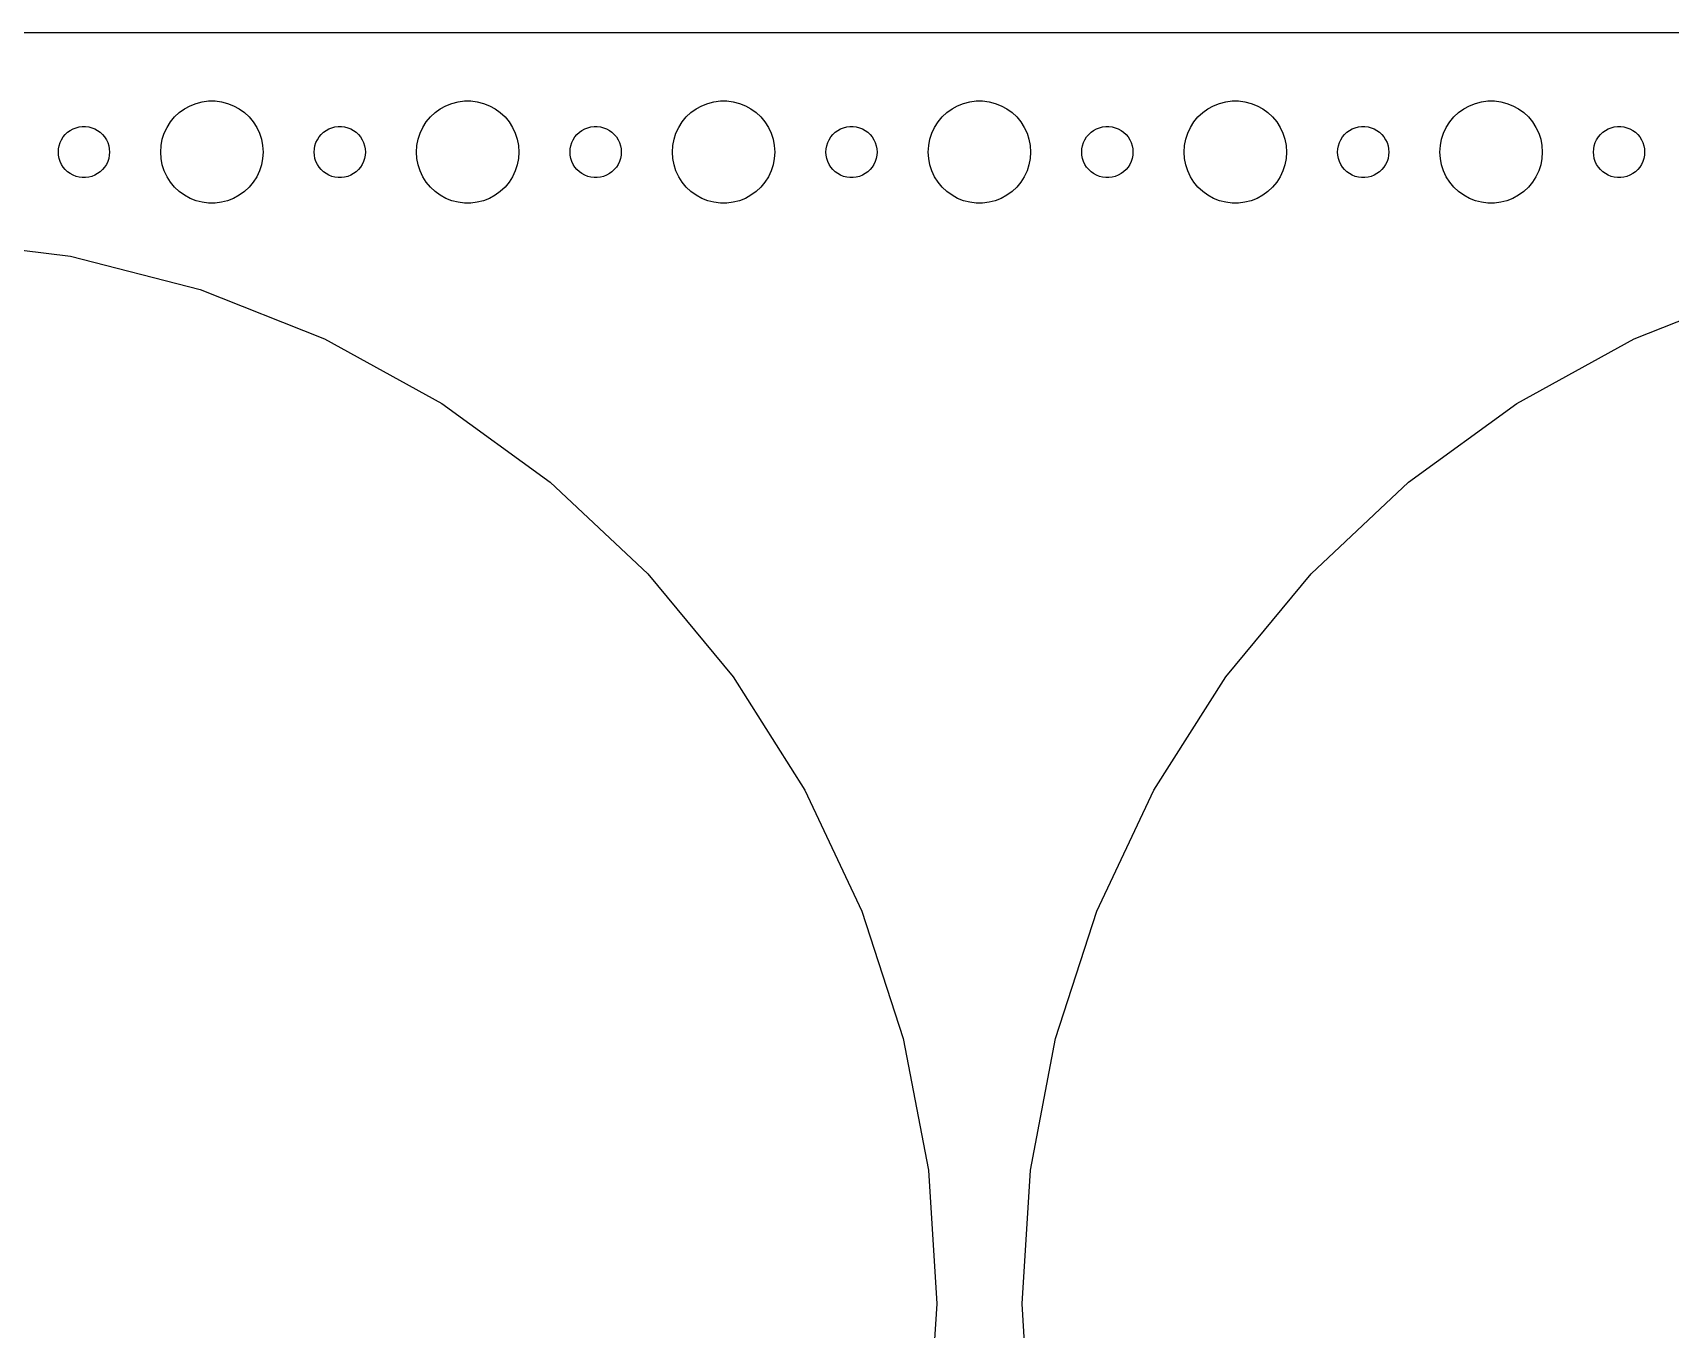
# Model space of a CAD drawing. Header units: metres. Extents: x -337 to 337, y -74 to 74.
# Drawn here: x 139.5 to 235.5, y -1.5 to 74.5 of the extents above; entities that cross this region are included whole.
import ezdxf

# ---------------------------------------------------------------- set-up
doc = ezdxf.new("R2010")
doc.units = ezdxf.units.M

msp = doc.modelspace()

# ---------------------------------------------------------------- linework, layer by layer
for p, q in [((332.314, 74.4901), (-332.314, 74.4901)), ((148.393, 70.033), (148.723, 70.2145)), ((148.723, 70.2145), (149.073, 70.3532)), ((149.073, 70.3532), (149.438, 70.4469)), ((149.438, 70.4469), (149.812, 70.4941)), ((149.812, 70.4941), (150.188, 70.4941)), ((150.188, 70.4941), (150.562, 70.4469)), ((150.562, 70.4469), (150.927, 70.3532)), ((150.927, 70.3532), (151.277, 70.2145)), ((151.277, 70.2145), (151.607, 70.033)), ((163.393, 70.033), (163.723, 70.2145)), ((163.723, 70.2145), (164.073, 70.3532)), ((164.073, 70.3532), (164.438, 70.4469)), ((164.438, 70.4469), (164.812, 70.4941)), ((164.812, 70.4941), (165.188, 70.4941)), ((165.188, 70.4941), (165.562, 70.4469)), ((165.562, 70.4469), (165.927, 70.3532)), ((165.927, 70.3532), (166.277, 70.2145)), ((166.277, 70.2145), (166.607, 70.033)), ((178.393, 70.033), (178.723, 70.2145)), ((178.723, 70.2145), (179.073, 70.3532)), ((179.073, 70.3532), (179.438, 70.4469)), ((179.438, 70.4469), (179.812, 70.4941)), ((179.812, 70.4941), (180.188, 70.4941)), ((180.188, 70.4941), (180.562, 70.4469)), ((180.562, 70.4469), (180.927, 70.3532)), ((180.927, 70.3532), (181.277, 70.2145)), ((181.277, 70.2145), (181.607, 70.033)), ((193.393, 70.033), (193.723, 70.2145)), ((193.723, 70.2145), (194.073, 70.3532)), ((194.073, 70.3532), (194.438, 70.4469)), ((194.438, 70.4469), (194.812, 70.4941)), ((194.812, 70.4941), (195.188, 70.4941)), ((195.188, 70.4941), (195.562, 70.4469)), ((195.562, 70.4469), (195.927, 70.3532)), ((195.927, 70.3532), (196.277, 70.2145)), ((196.277, 70.2145), (196.607, 70.033)), ((208.393, 70.033), (208.723, 70.2145)), ((208.723, 70.2145), (209.073, 70.3532)), ((209.073, 70.3532), (209.438, 70.4469)), ((209.438, 70.4469), (209.812, 70.4941)), ((209.812, 70.4941), (210.188, 70.4941)), ((210.188, 70.4941), (210.562, 70.4469)), ((210.562, 70.4469), (210.927, 70.3532)), ((210.927, 70.3532), (211.277, 70.2145)), ((211.277, 70.2145), (211.607, 70.033)), ((223.393, 70.033), (223.723, 70.2145)), ((223.723, 70.2145), (224.073, 70.3532)), ((224.073, 70.3532), (224.438, 70.4469)), ((224.438, 70.4469), (224.812, 70.4941)), ((224.812, 70.4941), (225.188, 70.4941)), ((225.188, 70.4941), (225.562, 70.4469)), ((225.562, 70.4469), (225.927, 70.3532)), ((225.927, 70.3532), (226.277, 70.2145)), ((226.277, 70.2145), (226.607, 70.033)), ((147.371, 68.9453), (147.573, 69.2634)), ((147.573, 69.2634), (147.813, 69.5536)), ((147.813, 69.5536), (148.088, 69.8115)), ((148.088, 69.8115), (148.393, 70.033)), ((151.607, 70.033), (151.912, 69.8115)), ((151.912, 69.8115), (152.187, 69.5536)), ((152.187, 69.5536), (152.427, 69.2634)), ((152.427, 69.2634), (152.629, 68.9453)), ((162.371, 68.9453), (162.573, 69.2634)), ((162.573, 69.2634), (162.813, 69.5536)), ((162.813, 69.5536), (163.088, 69.8115)), ((163.088, 69.8115), (163.393, 70.033)), ((166.607, 70.033), (166.912, 69.8115)), ((166.912, 69.8115), (167.187, 69.5536)), ((167.187, 69.5536), (167.427, 69.2634)), ((167.427, 69.2634), (167.629, 68.9453)), ((177.371, 68.9453), (177.573, 69.2634)), ((177.573, 69.2634), (177.813, 69.5536)), ((177.813, 69.5536), (178.088, 69.8115)), ((178.088, 69.8115), (178.393, 70.033)), ((181.607, 70.033), (181.912, 69.8115)), ((181.912, 69.8115), (182.187, 69.5536)), ((182.187, 69.5536), (182.427, 69.2634)), ((182.427, 69.2634), (182.629, 68.9453)), ((192.371, 68.9453), (192.573, 69.2634)), ((192.573, 69.2634), (192.813, 69.5536)), ((192.813, 69.5536), (193.088, 69.8115)), ((193.088, 69.8115), (193.393, 70.033)), ((196.607, 70.033), (196.912, 69.8115)), ((196.912, 69.8115), (197.187, 69.5536)), ((197.187, 69.5536), (197.427, 69.2634)), ((197.427, 69.2634), (197.629, 68.9453)), ((207.371, 68.9453), (207.573, 69.2634)), ((207.573, 69.2634), (207.813, 69.5536)), ((207.813, 69.5536), (208.088, 69.8115)), ((208.088, 69.8115), (208.393, 70.033)), ((211.607, 70.033), (211.912, 69.8115)), ((211.912, 69.8115), (212.187, 69.5536)), ((212.187, 69.5536), (212.427, 69.2634)), ((212.427, 69.2634), (212.629, 68.9453)), ((222.371, 68.9453), (222.573, 69.2634)), ((222.573, 69.2634), (222.813, 69.5536)), ((222.813, 69.5536), (223.088, 69.8115)), ((223.088, 69.8115), (223.393, 70.033)), ((226.607, 70.033), (226.912, 69.8115)), ((226.912, 69.8115), (227.187, 69.5536)), ((227.187, 69.5536), (227.427, 69.2634)), ((227.427, 69.2634), (227.629, 68.9453)), ((141.105, 68.0522), (141.186, 68.2226)), ((141.186, 68.2226), (141.286, 68.3817)), ((141.286, 68.3817), (141.407, 68.5268)), ((141.407, 68.5268), (141.544, 68.6558)), ((141.544, 68.6558), (141.696, 68.7665)), ((141.696, 68.7665), (141.861, 68.8572)), ((141.861, 68.8572), (142.036, 68.9266)), ((142.036, 68.9266), (142.219, 68.9734)), ((142.219, 68.9734), (142.406, 68.997)), ((142.406, 68.997), (142.594, 68.997)), ((142.594, 68.997), (142.781, 68.9734)), ((142.781, 68.9734), (142.964, 68.9266)), ((142.964, 68.9266), (143.139, 68.8572)), ((143.139, 68.8572), (143.304, 68.7665)), ((143.304, 68.7665), (143.456, 68.6558)), ((143.456, 68.6558), (143.593, 68.5268)), ((143.593, 68.5268), (143.714, 68.3817)), ((143.714, 68.3817), (143.814, 68.2226)), ((143.814, 68.2226), (143.895, 68.0522)), ((147.024, 67.876), (147.094, 68.2461)), ((147.094, 68.2461), (147.211, 68.6044)), ((147.211, 68.6044), (147.371, 68.9453)), ((152.629, 68.9453), (152.789, 68.6044)), ((152.789, 68.6044), (152.906, 68.2461)), ((152.906, 68.2461), (152.976, 67.876)), ((156.105, 68.0522), (156.186, 68.2226)), ((156.186, 68.2226), (156.286, 68.3817)), ((156.286, 68.3817), (156.407, 68.5268)), ((156.407, 68.5268), (156.544, 68.6558)), ((156.544, 68.6558), (156.696, 68.7665)), ((156.696, 68.7665), (156.861, 68.8572)), ((156.861, 68.8572), (157.036, 68.9266)), ((157.036, 68.9266), (157.219, 68.9734)), ((157.219, 68.9734), (157.406, 68.997)), ((157.406, 68.997), (157.594, 68.997)), ((157.594, 68.997), (157.781, 68.9734)), ((157.781, 68.9734), (157.964, 68.9266)), ((157.964, 68.9266), (158.139, 68.8572)), ((158.139, 68.8572), (158.304, 68.7665)), ((158.304, 68.7665), (158.456, 68.6558)), ((158.456, 68.6558), (158.593, 68.5268)), ((158.593, 68.5268), (158.714, 68.3817)), ((158.714, 68.3817), (158.814, 68.2226)), ((158.814, 68.2226), (158.895, 68.0522)), ((162.024, 67.876), (162.094, 68.2461)), ((162.094, 68.2461), (162.211, 68.6044)), ((162.211, 68.6044), (162.371, 68.9453)), ((167.629, 68.9453), (167.789, 68.6044)), ((167.789, 68.6044), (167.906, 68.2461)), ((167.906, 68.2461), (167.976, 67.876)), ((171.105, 68.0522), (171.186, 68.2226)), ((171.186, 68.2226), (171.286, 68.3817)), ((171.286, 68.3817), (171.407, 68.5268)), ((171.407, 68.5268), (171.544, 68.6558)), ((171.544, 68.6558), (171.696, 68.7665)), ((171.696, 68.7665), (171.861, 68.8572)), ((171.861, 68.8572), (172.036, 68.9266)), ((172.036, 68.9266), (172.219, 68.9734)), ((172.219, 68.9734), (172.406, 68.997)), ((172.406, 68.997), (172.594, 68.997)), ((172.594, 68.997), (172.781, 68.9734)), ((172.781, 68.9734), (172.964, 68.9266)), ((172.964, 68.9266), (173.139, 68.8572)), ((173.139, 68.8572), (173.304, 68.7665)), ((173.304, 68.7665), (173.456, 68.6558)), ((173.456, 68.6558), (173.593, 68.5268)), ((173.593, 68.5268), (173.714, 68.3817)), ((173.714, 68.3817), (173.814, 68.2226)), ((173.814, 68.2226), (173.895, 68.0522)), ((177.024, 67.876), (177.094, 68.2461)), ((177.094, 68.2461), (177.211, 68.6044)), ((177.211, 68.6044), (177.371, 68.9453)), ((182.629, 68.9453), (182.789, 68.6044)), ((182.789, 68.6044), (182.906, 68.2461)), ((182.906, 68.2461), (182.976, 67.876)), ((186.105, 68.0522), (186.186, 68.2226)), ((186.186, 68.2226), (186.286, 68.3817)), ((186.286, 68.3817), (186.407, 68.5268)), ((186.407, 68.5268), (186.544, 68.6558)), ((186.544, 68.6558), (186.696, 68.7665)), ((186.696, 68.7665), (186.861, 68.8572)), ((186.861, 68.8572), (187.036, 68.9266)), ((187.036, 68.9266), (187.219, 68.9734)), ((187.219, 68.9734), (187.406, 68.997)), ((187.406, 68.997), (187.594, 68.997)), ((187.594, 68.997), (187.781, 68.9734)), ((187.781, 68.9734), (187.964, 68.9266)), ((187.964, 68.9266), (188.139, 68.8572)), ((188.139, 68.8572), (188.304, 68.7665)), ((188.304, 68.7665), (188.456, 68.6558)), ((188.456, 68.6558), (188.593, 68.5268)), ((188.593, 68.5268), (188.714, 68.3817)), ((188.714, 68.3817), (188.814, 68.2226)), ((188.814, 68.2226), (188.895, 68.0522)), ((192.024, 67.876), (192.094, 68.2461)), ((192.094, 68.2461), (192.211, 68.6044)), ((192.211, 68.6044), (192.371, 68.9453)), ((197.629, 68.9453), (197.789, 68.6044)), ((197.789, 68.6044), (197.906, 68.2461)), ((197.906, 68.2461), (197.976, 67.876)), ((201.105, 68.0522), (201.186, 68.2226)), ((201.186, 68.2226), (201.286, 68.3817)), ((201.286, 68.3817), (201.407, 68.5268)), ((201.407, 68.5268), (201.544, 68.6558)), ((201.544, 68.6558), (201.696, 68.7665)), ((201.696, 68.7665), (201.861, 68.8572)), ((201.861, 68.8572), (202.036, 68.9266)), ((202.036, 68.9266), (202.219, 68.9734)), ((202.219, 68.9734), (202.406, 68.997)), ((202.406, 68.997), (202.594, 68.997)), ((202.594, 68.997), (202.781, 68.9734)), ((202.781, 68.9734), (202.964, 68.9266)), ((202.964, 68.9266), (203.139, 68.8572)), ((203.139, 68.8572), (203.304, 68.7665)), ((203.304, 68.7665), (203.456, 68.6558)), ((203.456, 68.6558), (203.593, 68.5268)), ((203.593, 68.5268), (203.714, 68.3817)), ((203.714, 68.3817), (203.814, 68.2226)), ((203.814, 68.2226), (203.895, 68.0522)), ((207.024, 67.876), (207.094, 68.2461)), ((207.094, 68.2461), (207.211, 68.6044)), ((207.211, 68.6044), (207.371, 68.9453)), ((212.629, 68.9453), (212.789, 68.6044)), ((212.789, 68.6044), (212.906, 68.2461)), ((212.906, 68.2461), (212.976, 67.876)), ((216.105, 68.0522), (216.186, 68.2226)), ((216.186, 68.2226), (216.286, 68.3817)), ((216.286, 68.3817), (216.407, 68.5268)), ((216.407, 68.5268), (216.544, 68.6558)), ((216.544, 68.6558), (216.696, 68.7665)), ((216.696, 68.7665), (216.861, 68.8572)), ((216.861, 68.8572), (217.036, 68.9266)), ((217.036, 68.9266), (217.219, 68.9734)), ((217.219, 68.9734), (217.406, 68.997)), ((217.406, 68.997), (217.594, 68.997)), ((217.594, 68.997), (217.781, 68.9734)), ((217.781, 68.9734), (217.964, 68.9266)), ((217.964, 68.9266), (218.139, 68.8572)), ((218.139, 68.8572), (218.304, 68.7665)), ((218.304, 68.7665), (218.456, 68.6558)), ((218.456, 68.6558), (218.593, 68.5268)), ((218.593, 68.5268), (218.714, 68.3817)), ((218.714, 68.3817), (218.814, 68.2226)), ((218.814, 68.2226), (218.895, 68.0522)), ((222.024, 67.876), (222.094, 68.2461)), ((222.094, 68.2461), (222.211, 68.6044)), ((222.211, 68.6044), (222.371, 68.9453)), ((227.629, 68.9453), (227.789, 68.6044)), ((227.789, 68.6044), (227.906, 68.2461)), ((227.906, 68.2461), (227.976, 67.876)), ((231.105, 68.0522), (231.186, 68.2226)), ((231.186, 68.2226), (231.286, 68.3817)), ((231.286, 68.3817), (231.407, 68.5268)), ((231.407, 68.5268), (231.544, 68.6558)), ((231.544, 68.6558), (231.696, 68.7665)), ((231.696, 68.7665), (231.861, 68.8572)), ((231.861, 68.8572), (232.036, 68.9266)), ((232.036, 68.9266), (232.219, 68.9734)), ((232.219, 68.9734), (232.406, 68.997)), ((232.406, 68.997), (232.594, 68.997)), ((232.594, 68.997), (232.781, 68.9734)), ((232.781, 68.9734), (232.964, 68.9266)), ((232.964, 68.9266), (233.139, 68.8572)), ((233.139, 68.8572), (233.304, 68.7665)), ((233.304, 68.7665), (233.456, 68.6558)), ((233.456, 68.6558), (233.593, 68.5268)), ((233.593, 68.5268), (233.714, 68.3817)), ((233.714, 68.3817), (233.814, 68.2226)), ((233.814, 68.2226), (233.895, 68.0522)), ((141, 67.5), (141.012, 67.688)), ((141.012, 67.312), (141, 67.5)), ((141.012, 67.688), (141.047, 67.873)), ((141.047, 67.127), (141.012, 67.312)), ((141.047, 67.873), (141.105, 68.0522)), ((143.895, 68.0522), (143.953, 67.873)), ((143.953, 67.873), (143.988, 67.688)), ((143.988, 67.312), (143.953, 67.127)), ((143.988, 67.688), (144, 67.5)), ((144, 67.5), (143.988, 67.312)), ((147, 67.5), (147.024, 67.876)), ((147.024, 67.124), (147, 67.5)), ((152.976, 67.876), (153, 67.5)), ((153, 67.5), (152.976, 67.124)), ((156, 67.5), (156.012, 67.688)), ((156.012, 67.312), (156, 67.5)), ((156.012, 67.688), (156.047, 67.873)), ((156.047, 67.127), (156.012, 67.312)), ((156.047, 67.873), (156.105, 68.0522)), ((158.895, 68.0522), (158.953, 67.873)), ((158.953, 67.873), (158.988, 67.688)), ((158.988, 67.312), (158.953, 67.127)), ((158.988, 67.688), (159, 67.5)), ((159, 67.5), (158.988, 67.312)), ((162, 67.5), (162.024, 67.876)), ((162.024, 67.124), (162, 67.5)), ((167.976, 67.876), (168, 67.5)), ((168, 67.5), (167.976, 67.124)), ((171, 67.5), (171.012, 67.688)), ((171.012, 67.312), (171, 67.5)), ((171.012, 67.688), (171.047, 67.873)), ((171.047, 67.127), (171.012, 67.312)), ((171.047, 67.873), (171.105, 68.0522)), ((173.895, 68.0522), (173.953, 67.873)), ((173.953, 67.873), (173.988, 67.688)), ((173.988, 67.312), (173.953, 67.127)), ((173.988, 67.688), (174, 67.5)), ((174, 67.5), (173.988, 67.312)), ((177, 67.5), (177.024, 67.876)), ((177.024, 67.124), (177, 67.5)), ((182.976, 67.876), (183, 67.5)), ((183, 67.5), (182.976, 67.124)), ((186, 67.5), (186.012, 67.688)), ((186.012, 67.312), (186, 67.5)), ((186.012, 67.688), (186.047, 67.873)), ((186.047, 67.127), (186.012, 67.312)), ((186.047, 67.873), (186.105, 68.0522)), ((188.895, 68.0522), (188.953, 67.873)), ((188.953, 67.873), (188.988, 67.688)), ((188.988, 67.312), (188.953, 67.127)), ((188.988, 67.688), (189, 67.5)), ((189, 67.5), (188.988, 67.312)), ((192, 67.5), (192.024, 67.876)), ((192.024, 67.124), (192, 67.5)), ((197.976, 67.876), (198, 67.5)), ((198, 67.5), (197.976, 67.124)), ((201, 67.5), (201.012, 67.688)), ((201.012, 67.312), (201, 67.5)), ((201.012, 67.688), (201.047, 67.873)), ((201.047, 67.127), (201.012, 67.312)), ((201.047, 67.873), (201.105, 68.0522)), ((203.895, 68.0522), (203.953, 67.873)), ((203.953, 67.873), (203.988, 67.688)), ((203.988, 67.312), (203.953, 67.127)), ((203.988, 67.688), (204, 67.5)), ((204, 67.5), (203.988, 67.312)), ((207, 67.5), (207.024, 67.876)), ((207.024, 67.124), (207, 67.5)), ((212.976, 67.876), (213, 67.5)), ((213, 67.5), (212.976, 67.124)), ((216, 67.5), (216.012, 67.688)), ((216.012, 67.312), (216, 67.5)), ((216.012, 67.688), (216.047, 67.873)), ((216.047, 67.127), (216.012, 67.312)), ((216.047, 67.873), (216.105, 68.0522)), ((218.895, 68.0522), (218.953, 67.873)), ((218.953, 67.873), (218.988, 67.688)), ((218.988, 67.312), (218.953, 67.127)), ((218.988, 67.688), (219, 67.5)), ((219, 67.5), (218.988, 67.312)), ((222, 67.5), (222.024, 67.876)), ((222.024, 67.124), (222, 67.5)), ((227.976, 67.876), (228, 67.5)), ((228, 67.5), (227.976, 67.124)), ((231, 67.5), (231.012, 67.688)), ((231.012, 67.312), (231, 67.5)), ((231.012, 67.688), (231.047, 67.873)), ((231.047, 67.127), (231.012, 67.312)), ((231.047, 67.873), (231.105, 68.0522)), ((233.895, 68.0522), (233.953, 67.873)), ((233.953, 67.873), (233.988, 67.688)), ((233.988, 67.312), (233.953, 67.127)), ((233.988, 67.688), (234, 67.5)), ((234, 67.5), (233.988, 67.312)), ((141.105, 66.9478), (141.047, 67.127)), ((141.186, 66.7774), (141.105, 66.9478)), ((141.286, 66.6183), (141.186, 66.7774)), ((141.407, 66.4732), (141.286, 66.6183)), ((141.544, 66.3442), (141.407, 66.4732)), ((141.696, 66.2335), (141.544, 66.3442)), ((143.456, 66.3442), (143.304, 66.2335)), ((143.593, 66.4732), (143.456, 66.3442)), ((143.714, 66.6183), (143.593, 66.4732)), ((143.814, 66.7774), (143.714, 66.6183)), ((143.895, 66.9478), (143.814, 66.7774)), ((143.953, 67.127), (143.895, 66.9478)), ((147.094, 66.7539), (147.024, 67.124)), ((147.211, 66.3956), (147.094, 66.7539)), ((147.371, 66.0547), (147.211, 66.3956)), ((152.789, 66.3956), (152.629, 66.0547)), ((152.906, 66.7539), (152.789, 66.3956)), ((152.976, 67.124), (152.906, 66.7539)), ((156.105, 66.9478), (156.047, 67.127)), ((156.186, 66.7774), (156.105, 66.9478)), ((156.286, 66.6183), (156.186, 66.7774)), ((156.407, 66.4732), (156.286, 66.6183)), ((156.544, 66.3442), (156.407, 66.4732)), ((156.696, 66.2335), (156.544, 66.3442)), ((158.456, 66.3442), (158.304, 66.2335)), ((158.593, 66.4732), (158.456, 66.3442)), ((158.714, 66.6183), (158.593, 66.4732)), ((158.814, 66.7774), (158.714, 66.6183)), ((158.895, 66.9478), (158.814, 66.7774)), ((158.953, 67.127), (158.895, 66.9478)), ((162.094, 66.7539), (162.024, 67.124)), ((162.211, 66.3956), (162.094, 66.7539)), ((162.371, 66.0547), (162.211, 66.3956)), ((167.789, 66.3956), (167.629, 66.0547)), ((167.906, 66.7539), (167.789, 66.3956)), ((167.976, 67.124), (167.906, 66.7539)), ((171.105, 66.9478), (171.047, 67.127)), ((171.186, 66.7774), (171.105, 66.9478)), ((171.286, 66.6183), (171.186, 66.7774)), ((171.407, 66.4732), (171.286, 66.6183)), ((171.544, 66.3442), (171.407, 66.4732)), ((171.696, 66.2335), (171.544, 66.3442)), ((173.456, 66.3442), (173.304, 66.2335)), ((173.593, 66.4732), (173.456, 66.3442)), ((173.714, 66.6183), (173.593, 66.4732)), ((173.814, 66.7774), (173.714, 66.6183)), ((173.895, 66.9478), (173.814, 66.7774)), ((173.953, 67.127), (173.895, 66.9478)), ((177.094, 66.7539), (177.024, 67.124)), ((177.211, 66.3956), (177.094, 66.7539)), ((177.371, 66.0547), (177.211, 66.3956)), ((182.789, 66.3956), (182.629, 66.0547)), ((182.906, 66.7539), (182.789, 66.3956)), ((182.976, 67.124), (182.906, 66.7539)), ((186.105, 66.9478), (186.047, 67.127)), ((186.186, 66.7774), (186.105, 66.9478)), ((186.286, 66.6183), (186.186, 66.7774)), ((186.407, 66.4732), (186.286, 66.6183)), ((186.544, 66.3442), (186.407, 66.4732)), ((186.696, 66.2335), (186.544, 66.3442)), ((188.456, 66.3442), (188.304, 66.2335)), ((188.593, 66.4732), (188.456, 66.3442)), ((188.714, 66.6183), (188.593, 66.4732)), ((188.814, 66.7774), (188.714, 66.6183)), ((188.895, 66.9478), (188.814, 66.7774)), ((188.953, 67.127), (188.895, 66.9478)), ((192.094, 66.7539), (192.024, 67.124)), ((192.211, 66.3956), (192.094, 66.7539)), ((192.371, 66.0547), (192.211, 66.3956)), ((197.789, 66.3956), (197.629, 66.0547)), ((197.906, 66.7539), (197.789, 66.3956)), ((197.976, 67.124), (197.906, 66.7539)), ((201.105, 66.9478), (201.047, 67.127)), ((201.186, 66.7774), (201.105, 66.9478)), ((201.286, 66.6183), (201.186, 66.7774)), ((201.407, 66.4732), (201.286, 66.6183)), ((201.544, 66.3442), (201.407, 66.4732)), ((201.696, 66.2335), (201.544, 66.3442)), ((203.456, 66.3442), (203.304, 66.2335)), ((203.593, 66.4732), (203.456, 66.3442)), ((203.714, 66.6183), (203.593, 66.4732)), ((203.814, 66.7774), (203.714, 66.6183)), ((203.895, 66.9478), (203.814, 66.7774)), ((203.953, 67.127), (203.895, 66.9478)), ((207.094, 66.7539), (207.024, 67.124)), ((207.211, 66.3956), (207.094, 66.7539)), ((207.371, 66.0547), (207.211, 66.3956)), ((212.789, 66.3956), (212.629, 66.0547)), ((212.906, 66.7539), (212.789, 66.3956)), ((212.976, 67.124), (212.906, 66.7539)), ((216.105, 66.9478), (216.047, 67.127)), ((216.186, 66.7774), (216.105, 66.9478)), ((216.286, 66.6183), (216.186, 66.7774)), ((216.407, 66.4732), (216.286, 66.6183)), ((216.544, 66.3442), (216.407, 66.4732)), ((216.696, 66.2335), (216.544, 66.3442)), ((218.456, 66.3442), (218.304, 66.2335)), ((218.593, 66.4732), (218.456, 66.3442)), ((218.714, 66.6183), (218.593, 66.4732)), ((218.814, 66.7774), (218.714, 66.6183)), ((218.895, 66.9478), (218.814, 66.7774)), ((218.953, 67.127), (218.895, 66.9478)), ((222.094, 66.7539), (222.024, 67.124)), ((222.211, 66.3956), (222.094, 66.7539)), ((222.371, 66.0547), (222.211, 66.3956)), ((227.789, 66.3956), (227.629, 66.0547)), ((227.906, 66.7539), (227.789, 66.3956)), ((227.976, 67.124), (227.906, 66.7539)), ((231.105, 66.9478), (231.047, 67.127)), ((231.186, 66.7774), (231.105, 66.9478)), ((231.286, 66.6183), (231.186, 66.7774)), ((231.407, 66.4732), (231.286, 66.6183)), ((231.544, 66.3442), (231.407, 66.4732)), ((231.696, 66.2335), (231.544, 66.3442)), ((233.456, 66.3442), (233.304, 66.2335)), ((233.593, 66.4732), (233.456, 66.3442)), ((233.714, 66.6183), (233.593, 66.4732)), ((233.814, 66.7774), (233.714, 66.6183)), ((233.895, 66.9478), (233.814, 66.7774)), ((233.953, 67.127), (233.895, 66.9478)), ((141.861, 66.1428), (141.696, 66.2335)), ((142.036, 66.0734), (141.861, 66.1428)), ((142.219, 66.0266), (142.036, 66.0734)), ((142.406, 66.003), (142.219, 66.0266)), ((142.594, 66.003), (142.406, 66.003)), ((142.781, 66.0266), (142.594, 66.003)), ((142.964, 66.0734), (142.781, 66.0266)), ((143.139, 66.1428), (142.964, 66.0734)), ((143.304, 66.2335), (143.139, 66.1428)), ((147.573, 65.7366), (147.371, 66.0547)), ((147.813, 65.4464), (147.573, 65.7366)), ((148.088, 65.1885), (147.813, 65.4464)), ((152.187, 65.4464), (151.912, 65.1885)), ((152.427, 65.7366), (152.187, 65.4464)), ((152.629, 66.0547), (152.427, 65.7366)), ((156.861, 66.1428), (156.696, 66.2335)), ((157.036, 66.0734), (156.861, 66.1428)), ((157.219, 66.0266), (157.036, 66.0734)), ((157.406, 66.003), (157.219, 66.0266)), ((157.594, 66.003), (157.406, 66.003)), ((157.781, 66.0266), (157.594, 66.003)), ((157.964, 66.0734), (157.781, 66.0266)), ((158.139, 66.1428), (157.964, 66.0734)), ((158.304, 66.2335), (158.139, 66.1428)), ((162.573, 65.7366), (162.371, 66.0547)), ((162.813, 65.4464), (162.573, 65.7366)), ((163.088, 65.1885), (162.813, 65.4464)), ((167.187, 65.4464), (166.912, 65.1885)), ((167.427, 65.7366), (167.187, 65.4464)), ((167.629, 66.0547), (167.427, 65.7366)), ((171.861, 66.1428), (171.696, 66.2335)), ((172.036, 66.0734), (171.861, 66.1428)), ((172.219, 66.0266), (172.036, 66.0734)), ((172.406, 66.003), (172.219, 66.0266)), ((172.594, 66.003), (172.406, 66.003)), ((172.781, 66.0266), (172.594, 66.003)), ((172.964, 66.0734), (172.781, 66.0266)), ((173.139, 66.1428), (172.964, 66.0734)), ((173.304, 66.2335), (173.139, 66.1428)), ((177.573, 65.7366), (177.371, 66.0547)), ((177.813, 65.4464), (177.573, 65.7366)), ((178.088, 65.1885), (177.813, 65.4464)), ((182.187, 65.4464), (181.912, 65.1885)), ((182.427, 65.7366), (182.187, 65.4464)), ((182.629, 66.0547), (182.427, 65.7366)), ((186.861, 66.1428), (186.696, 66.2335)), ((187.036, 66.0734), (186.861, 66.1428)), ((187.219, 66.0266), (187.036, 66.0734)), ((187.406, 66.003), (187.219, 66.0266)), ((187.594, 66.003), (187.406, 66.003)), ((187.781, 66.0266), (187.594, 66.003)), ((187.964, 66.0734), (187.781, 66.0266)), ((188.139, 66.1428), (187.964, 66.0734)), ((188.304, 66.2335), (188.139, 66.1428)), ((192.573, 65.7366), (192.371, 66.0547)), ((192.813, 65.4464), (192.573, 65.7366)), ((193.088, 65.1885), (192.813, 65.4464)), ((197.187, 65.4464), (196.912, 65.1885)), ((197.427, 65.7366), (197.187, 65.4464)), ((197.629, 66.0547), (197.427, 65.7366)), ((201.861, 66.1428), (201.696, 66.2335)), ((202.036, 66.0734), (201.861, 66.1428)), ((202.219, 66.0266), (202.036, 66.0734)), ((202.406, 66.003), (202.219, 66.0266)), ((202.594, 66.003), (202.406, 66.003)), ((202.781, 66.0266), (202.594, 66.003)), ((202.964, 66.0734), (202.781, 66.0266)), ((203.139, 66.1428), (202.964, 66.0734)), ((203.304, 66.2335), (203.139, 66.1428)), ((207.573, 65.7366), (207.371, 66.0547)), ((207.813, 65.4464), (207.573, 65.7366)), ((208.088, 65.1885), (207.813, 65.4464)), ((212.187, 65.4464), (211.912, 65.1885)), ((212.427, 65.7366), (212.187, 65.4464)), ((212.629, 66.0547), (212.427, 65.7366)), ((216.861, 66.1428), (216.696, 66.2335)), ((217.036, 66.0734), (216.861, 66.1428)), ((217.219, 66.0266), (217.036, 66.0734)), ((217.406, 66.003), (217.219, 66.0266)), ((217.594, 66.003), (217.406, 66.003)), ((217.781, 66.0266), (217.594, 66.003)), ((217.964, 66.0734), (217.781, 66.0266)), ((218.139, 66.1428), (217.964, 66.0734)), ((218.304, 66.2335), (218.139, 66.1428)), ((222.573, 65.7366), (222.371, 66.0547)), ((222.813, 65.4464), (222.573, 65.7366)), ((223.088, 65.1885), (222.813, 65.4464)), ((227.187, 65.4464), (226.912, 65.1885)), ((227.427, 65.7366), (227.187, 65.4464)), ((227.629, 66.0547), (227.427, 65.7366)), ((231.861, 66.1428), (231.696, 66.2335)), ((232.036, 66.0734), (231.861, 66.1428)), ((232.219, 66.0266), (232.036, 66.0734)), ((232.406, 66.003), (232.219, 66.0266)), ((232.594, 66.003), (232.406, 66.003)), ((232.781, 66.0266), (232.594, 66.003)), ((232.964, 66.0734), (232.781, 66.0266)), ((233.139, 66.1428), (232.964, 66.0734)), ((233.304, 66.2335), (233.139, 66.1428)), ((148.393, 64.967), (148.088, 65.1885)), ((148.723, 64.7855), (148.393, 64.967)), ((149.073, 64.6468), (148.723, 64.7855)), ((149.438, 64.5531), (149.073, 64.6468)), ((149.812, 64.5059), (149.438, 64.5531)), ((150.188, 64.5059), (149.812, 64.5059)), ((150.562, 64.5531), (150.188, 64.5059)), ((150.927, 64.6468), (150.562, 64.5531)), ((151.277, 64.7855), (150.927, 64.6468)), ((151.607, 64.967), (151.277, 64.7855)), ((151.912, 65.1885), (151.607, 64.967)), ((163.393, 64.967), (163.088, 65.1885)), ((163.723, 64.7855), (163.393, 64.967)), ((164.073, 64.6468), (163.723, 64.7855)), ((164.438, 64.5531), (164.073, 64.6468)), ((164.812, 64.5059), (164.438, 64.5531)), ((165.188, 64.5059), (164.812, 64.5059)), ((165.562, 64.5531), (165.188, 64.5059)), ((165.927, 64.6468), (165.562, 64.5531)), ((166.277, 64.7855), (165.927, 64.6468)), ((166.607, 64.967), (166.277, 64.7855)), ((166.912, 65.1885), (166.607, 64.967)), ((178.393, 64.967), (178.088, 65.1885)), ((178.723, 64.7855), (178.393, 64.967)), ((179.073, 64.6468), (178.723, 64.7855)), ((179.438, 64.5531), (179.073, 64.6468)), ((179.812, 64.5059), (179.438, 64.5531)), ((180.188, 64.5059), (179.812, 64.5059)), ((180.562, 64.5531), (180.188, 64.5059)), ((180.927, 64.6468), (180.562, 64.5531)), ((181.277, 64.7855), (180.927, 64.6468)), ((181.607, 64.967), (181.277, 64.7855)), ((181.912, 65.1885), (181.607, 64.967)), ((193.393, 64.967), (193.088, 65.1885)), ((193.723, 64.7855), (193.393, 64.967)), ((194.073, 64.6468), (193.723, 64.7855)), ((194.438, 64.5531), (194.073, 64.6468)), ((194.812, 64.5059), (194.438, 64.5531)), ((195.188, 64.5059), (194.812, 64.5059)), ((195.562, 64.5531), (195.188, 64.5059)), ((195.927, 64.6468), (195.562, 64.5531)), ((196.277, 64.7855), (195.927, 64.6468)), ((196.607, 64.967), (196.277, 64.7855)), ((196.912, 65.1885), (196.607, 64.967)), ((208.393, 64.967), (208.088, 65.1885)), ((208.723, 64.7855), (208.393, 64.967)), ((209.073, 64.6468), (208.723, 64.7855)), ((209.438, 64.5531), (209.073, 64.6468)), ((209.812, 64.5059), (209.438, 64.5531)), ((210.188, 64.5059), (209.812, 64.5059)), ((210.562, 64.5531), (210.188, 64.5059)), ((210.927, 64.6468), (210.562, 64.5531)), ((211.277, 64.7855), (210.927, 64.6468)), ((211.607, 64.967), (211.277, 64.7855)), ((211.912, 65.1885), (211.607, 64.967)), ((223.393, 64.967), (223.088, 65.1885)), ((223.723, 64.7855), (223.393, 64.967)), ((224.073, 64.6468), (223.723, 64.7855)), ((224.438, 64.5531), (224.073, 64.6468)), ((224.812, 64.5059), (224.438, 64.5531)), ((225.188, 64.5059), (224.812, 64.5059)), ((225.562, 64.5531), (225.188, 64.5059)), ((225.927, 64.6468), (225.562, 64.5531)), ((226.277, 64.7855), (225.927, 64.6468)), ((226.607, 64.967), (226.277, 64.7855)), ((226.912, 65.1885), (226.607, 64.967)), ((133.924, 62.3767), (141.711, 61.3929)), ((141.711, 61.3929), (149.314, 59.441)), ((149.314, 59.441), (156.611, 56.5517)), ((233.389, 56.5517), (240.686, 59.441)), ((156.611, 56.5517), (163.489, 52.7705)), ((226.511, 52.7705), (233.389, 56.5517)), ((163.489, 52.7705), (169.839, 48.1571)), ((220.161, 48.1571), (226.511, 52.7705)), ((169.839, 48.1571), (175.561, 42.7842)), ((214.439, 42.7842), (220.161, 48.1571)), ((175.561, 42.7842), (180.564, 36.7366)), ((209.436, 36.7366), (214.439, 42.7842)), ((180.564, 36.7366), (184.769, 30.1096)), ((205.231, 30.1096), (209.436, 36.7366)), ((184.769, 30.1096), (188.111, 23.0078)), ((201.889, 23.0078), (205.231, 30.1096)), ((188.111, 23.0078), (190.536, 15.5431)), ((199.464, 15.5431), (201.889, 23.0078)), ((190.536, 15.5431), (192.007, 7.83331)), ((197.993, 7.83331), (199.464, 15.5431)), ((192.007, 7.83331), (192.5, 0)), ((197.5, 0), (197.993, 7.83331)), ((192.5, 0), (192.007, -7.83331)), ((197.993, -7.83331), (197.5, 0))]:
    msp.add_line(p, q)

doc.saveas('drawing.dxf')
